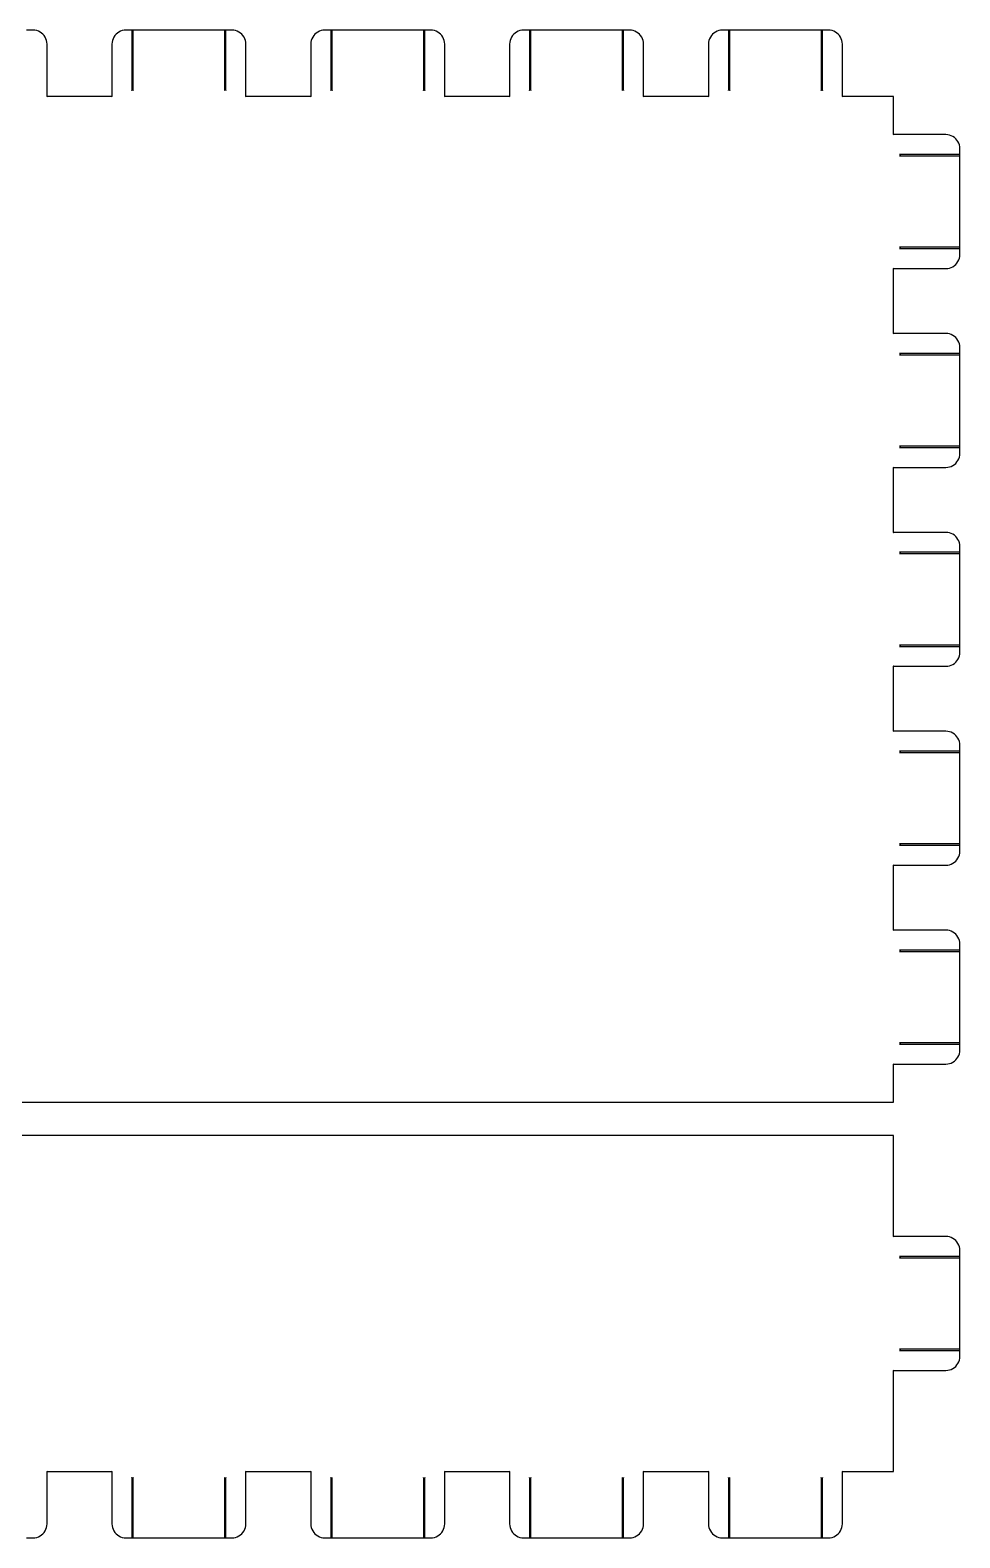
# Model space of a CAD drawing. Extents: x -4034 to 1909, y -3277 to 6509.
# Drawn here: x 431.4 to 570.3, y 1401.5 to 1626.7 of the extents above; entities that cross this region are included whole.
import ezdxf

# ---------------------------------------------------------------- set-up
doc = ezdxf.new("R2010")
doc.units = 0
doc.layers.add('Layer_1', color=7, linetype='CONTINUOUS')

msp = doc.modelspace()

# ---------------------------------------------------------------- linework, layer by layer
at = {"layer": 'Layer_1', "color": 7}
for points in [[(431.87, 1626.6743), (430.88, 1626.6743)], [(446.72, 1626.6743), (445.73, 1626.6743)], [(446.62, 1626.5743), (446.62, 1617.6642)], [(460.58, 1626.6743), (446.72, 1626.6743)], [(446.82, 1617.6642), (446.82, 1626.5743)], [(460.48, 1626.5743), (460.48, 1617.6642)], [(461.57, 1626.6743), (460.58, 1626.6743)], [(460.68, 1617.6642), (460.68, 1626.5743)], [(476.42, 1626.6743), (475.43, 1626.6743)], [(476.32, 1626.5743), (476.32, 1617.6642)], [(490.28, 1626.6743), (476.42, 1626.6743)], [(476.52, 1617.6642), (476.52, 1626.5743)], [(490.18, 1626.5743), (490.18, 1617.6642)], [(491.27, 1626.6743), (490.28, 1626.6743)], [(490.38, 1617.6642), (490.38, 1626.5743)], [(506.12, 1626.6743), (505.13, 1626.6743)], [(506.02, 1626.5743), (506.02, 1617.6642)], [(519.98, 1626.6743), (506.12, 1626.6743)], [(506.22, 1617.6642), (506.22, 1626.5743)], [(519.88, 1626.5743), (519.88, 1617.6642)], [(520.97, 1626.6743), (519.98, 1626.6743)], [(520.08, 1617.6642), (520.08, 1626.5743)], [(535.82, 1626.6743), (534.83, 1626.6743)], [(535.72, 1626.5743), (535.72, 1617.6642)], [(549.68, 1626.6743), (535.82, 1626.6743)], [(535.92, 1617.6642), (535.92, 1626.5743)], [(549.58, 1626.5743), (549.58, 1617.6642)], [(550.67, 1626.6743), (549.68, 1626.6743)], [(549.78, 1617.6642), (549.78, 1626.5743)], [(443.65, 1624.5943), (443.65, 1616.7742), (433.95, 1616.7742), (433.95, 1624.5943)], [(473.35, 1624.5943), (473.35, 1616.7742), (463.65, 1616.7742), (463.65, 1624.5943)], [(503.05, 1624.5943), (503.05, 1616.7742), (493.35, 1616.7742), (493.35, 1624.5943)], [(532.75, 1624.5943), (532.75, 1616.7742), (523.05, 1616.7742), (523.05, 1624.5943)], [(560.3, 1616.7742), (552.75, 1616.7742), (552.75, 1624.5943)], [(568.22, 1611.0741), (560.4, 1611.0741), (560.4, 1616.6742)], [(570.2, 1608.104), (561.29, 1608.104)], [(561.29, 1607.904), (570.2, 1607.904)], [(570.3, 1608.004), (570.3, 1608.9941)], [(570.3, 1594.1438), (570.3, 1608.004)], [(570.2, 1594.2438), (561.29, 1594.2438)], [(570.3, 1593.1538), (570.3, 1594.1438)], [(561.29, 1594.0438), (570.2, 1594.0438)], [(568.22, 1581.3736), (560.4, 1581.3736), (560.4, 1591.0738), (568.22, 1591.0738)], [(570.2, 1578.4036), (561.29, 1578.4036)], [(570.3, 1578.3036), (570.3, 1579.2936)], [(561.29, 1578.2036), (570.2, 1578.2036)], [(570.3, 1564.4433), (570.3, 1578.3036)], [(570.2, 1564.5433), (561.29, 1564.5433)], [(561.29, 1564.3433), (570.2, 1564.3433)], [(570.3, 1563.4533), (570.3, 1564.4433)], [(568.22, 1551.6731), (560.4, 1551.6731), (560.4, 1561.3733), (568.22, 1561.3733)], [(570.3, 1548.6031), (570.3, 1549.5931)], [(570.2, 1548.7031), (561.29, 1548.7031)], [(561.29, 1548.5031), (570.2, 1548.5031)], [(570.3, 1534.7429), (570.3, 1548.6031)], [(570.2, 1534.8429), (561.29, 1534.8429)], [(561.29, 1534.6429), (570.2, 1534.6429)], [(570.3, 1533.7529), (570.3, 1534.7429)], [(568.22, 1521.9727), (560.4, 1521.9727), (560.4, 1531.6728), (568.22, 1531.6728)], [(570.3, 1518.9026), (570.3, 1519.8926)], [(570.2, 1519.0026), (561.29, 1519.0026)], [(561.29, 1518.8026), (570.2, 1518.8026)], [(570.3, 1505.0424), (570.3, 1518.9026)], [(570.2, 1505.1424), (561.29, 1505.1424)], [(561.29, 1504.9424), (570.2, 1504.9424)], [(570.3, 1504.0524), (570.3, 1505.0424)], [(568.22, 1492.2722), (560.4, 1492.2722), (560.4, 1501.9723), (568.22, 1501.9723)], [(570.2, 1489.3021), (561.29, 1489.3021)], [(561.29, 1489.1021), (570.2, 1489.1021)], [(570.3, 1489.2021), (570.3, 1490.1922)], [(570.3, 1475.3419), (570.3, 1489.2021)], [(570.2, 1475.4419), (561.29, 1475.4419)], [(561.29, 1475.2419), (570.2, 1475.2419)], [(570.3, 1474.3519), (570.3, 1475.3419)], [(560.4, 1466.6718), (560.4, 1472.2719), (568.22, 1472.2719)], [(20.3, 1466.5718), (560.3, 1466.5718)], [(560.3, 1461.619496), (20.3, 1461.619496)], [(568.22, 1446.519194), (560.4, 1446.519194), (560.4, 1461.519494)], [(570.2, 1443.549135), (561.29, 1443.549135), (561.34, 1443.535134), (561.377, 1443.499134), (561.39, 1443.449133), (561.377, 1443.399132)], [(561.34, 1443.362131), (561.29, 1443.349131), (570.2, 1443.349131)], [(570.3, 1443.449133), (570.3, 1444.439152)], [(570.3, 1429.588855), (570.3, 1443.449133)], [(570.2, 1429.688857), (561.29, 1429.688857), (561.34, 1429.674857), (561.377, 1429.638856), (561.39, 1429.588855), (561.377, 1429.538854), (561.34, 1429.501854), (561.29, 1429.488853), (570.2, 1429.488853)], [(570.3, 1428.598836), (570.3, 1429.588855)], [(560.4, 1411.518494), (560.4, 1426.518794), (568.22, 1426.518794)], [(433.95, 1403.598336), (433.95, 1411.418492), (443.65, 1411.418492), (443.65, 1403.598336)], [(446.633, 1410.478473), (446.62, 1410.528474), (446.62, 1401.618296)], [(446.77, 1410.441473), (446.72, 1410.428472), (446.67, 1410.441473)], [(446.82, 1401.618296), (446.82, 1410.528474), (446.807, 1410.478473)], [(460.493, 1410.478473), (460.48, 1410.528474), (460.48, 1401.618296)], [(460.63, 1410.441473), (460.58, 1410.428472), (460.53, 1410.441473)], [(460.68, 1401.618296), (460.68, 1410.528474), (460.667, 1410.478473)], [(463.65, 1403.598336), (463.65, 1411.418492), (473.35, 1411.418492), (473.35, 1403.598336)], [(476.52, 1401.618296), (476.52, 1410.528474), (476.507, 1410.478473), (476.47, 1410.441473), (476.42, 1410.428472), (476.37, 1410.441473), (476.333, 1410.478473), (476.32, 1410.528474), (476.32, 1401.618296)], [(490.38, 1401.618296), (490.38, 1410.528474), (490.367, 1410.478473), (490.33, 1410.441473), (490.28, 1410.428472), (490.23, 1410.441473), (490.193, 1410.478473), (490.18, 1410.528474), (490.18, 1401.618296)], [(493.35, 1403.598336), (493.35, 1411.418492), (503.05, 1411.418492), (503.05, 1403.598336)], [(506.22, 1401.618296), (506.22, 1410.528474), (506.207, 1410.478473), (506.17, 1410.441473), (506.12, 1410.428472), (506.07, 1410.441473), (506.033, 1410.478473), (506.02, 1410.528474), (506.02, 1401.618296)], [(520.08, 1401.618296), (520.08, 1410.528474), (520.067, 1410.478473), (520.03, 1410.441473), (519.98, 1410.428472), (519.93, 1410.441473), (519.893, 1410.478473), (519.88, 1410.528474), (519.88, 1401.618296)], [(523.05, 1403.598336), (523.05, 1411.418492), (532.75, 1411.418492), (532.75, 1403.598336)], [(535.92, 1401.618296), (535.92, 1410.528474), (535.907, 1410.478473), (535.87, 1410.441473), (535.82, 1410.428472), (535.77, 1410.441473), (535.733, 1410.478473), (535.72, 1410.528474), (535.72, 1401.618296)], [(549.78, 1401.618296), (549.78, 1410.528474), (549.767, 1410.478473), (549.73, 1410.441473), (549.68, 1410.428472), (549.63, 1410.441473), (549.593, 1410.478473), (549.58, 1410.528474), (549.58, 1401.618296)], [(552.75, 1403.598336), (552.75, 1411.418492), (560.3, 1411.418492)], [(430.88, 1401.518294), (431.87, 1401.518294)], [(445.73, 1401.518294), (446.72, 1401.518294)], [(446.72, 1401.518294), (460.58, 1401.518294)], [(460.58, 1401.518294), (461.57, 1401.518294)], [(475.43, 1401.518294), (476.42, 1401.518294)], [(476.42, 1401.518294), (490.28, 1401.518294)], [(490.28, 1401.518294), (491.27, 1401.518294)], [(505.13, 1401.518294), (506.12, 1401.518294)], [(506.12, 1401.518294), (519.98, 1401.518294)], [(519.98, 1401.518294), (520.97, 1401.518294)], [(534.83, 1401.518294), (535.82, 1401.518294)], [(535.82, 1401.518294), (549.68, 1401.518294)], [(549.68, 1401.518294), (550.67, 1401.518294)]]:
    msp.add_lwpolyline(points, dxfattribs=at)
for points in [[(432.91, 1626.3953), (432.594, 1626.5783), (432.235, 1626.6743), (431.87, 1626.6743)], [(433.671, 1625.6343), (433.489, 1625.9503), (433.226, 1626.2123), (432.91, 1626.3953)], [(433.95, 1624.5943), (433.95, 1624.9593), (433.854, 1625.3173), (433.671, 1625.6343)], [(443.929, 1625.6343), (443.746, 1625.3173), (443.65, 1624.9593), (443.65, 1624.5943)], [(444.69, 1626.3953), (444.374, 1626.2123), (444.111, 1625.9503), (443.929, 1625.6343)], [(445.73, 1626.6743), (445.365, 1626.6743), (445.006, 1626.5783), (444.69, 1626.3953)], [(446.72, 1626.6743), (446.665, 1626.6743), (446.62, 1626.6293), (446.62, 1626.5743)], [(446.82, 1626.5743), (446.82, 1626.6293), (446.775, 1626.6743), (446.72, 1626.6743)], [(460.58, 1626.6743), (460.525, 1626.6743), (460.48, 1626.6293), (460.48, 1626.5743)], [(460.68, 1626.5743), (460.68, 1626.6293), (460.635, 1626.6743), (460.58, 1626.6743)], [(462.61, 1626.3953), (462.294, 1626.5783), (461.935, 1626.6743), (461.57, 1626.6743)], [(463.371, 1625.6343), (463.189, 1625.9503), (462.926, 1626.2123), (462.61, 1626.3953)], [(463.65, 1624.5943), (463.65, 1624.9593), (463.554, 1625.3173), (463.371, 1625.6343)], [(473.629, 1625.6343), (473.446, 1625.3173), (473.35, 1624.9593), (473.35, 1624.5943)], [(474.39, 1626.3953), (474.074, 1626.2123), (473.811, 1625.9503), (473.629, 1625.6343)], [(475.43, 1626.6743), (475.065, 1626.6743), (474.706, 1626.5783), (474.39, 1626.3953)], [(476.42, 1626.6743), (476.365, 1626.6743), (476.32, 1626.6293), (476.32, 1626.5743)], [(476.52, 1626.5743), (476.52, 1626.6293), (476.475, 1626.6743), (476.42, 1626.6743)], [(490.28, 1626.6743), (490.225, 1626.6743), (490.18, 1626.6293), (490.18, 1626.5743)], [(490.38, 1626.5743), (490.38, 1626.6293), (490.335, 1626.6743), (490.28, 1626.6743)], [(492.31, 1626.3953), (491.994, 1626.5783), (491.635, 1626.6743), (491.27, 1626.6743)], [(493.071, 1625.6343), (492.889, 1625.9503), (492.626, 1626.2123), (492.31, 1626.3953)], [(493.35, 1624.5943), (493.35, 1624.9593), (493.254, 1625.3173), (493.071, 1625.6343)], [(503.329, 1625.6343), (503.146, 1625.3173), (503.05, 1624.9593), (503.05, 1624.5943)], [(504.09, 1626.3953), (503.774, 1626.2123), (503.511, 1625.9503), (503.329, 1625.6343)], [(505.13, 1626.6743), (504.765, 1626.6743), (504.406, 1626.5783), (504.09, 1626.3953)], [(506.12, 1626.6743), (506.065, 1626.6743), (506.02, 1626.6293), (506.02, 1626.5743)], [(506.22, 1626.5743), (506.22, 1626.6293), (506.175, 1626.6743), (506.12, 1626.6743)], [(519.98, 1626.6743), (519.925, 1626.6743), (519.88, 1626.6293), (519.88, 1626.5743)], [(520.08, 1626.5743), (520.08, 1626.6293), (520.035, 1626.6743), (519.98, 1626.6743)], [(522.01, 1626.3953), (521.694, 1626.5783), (521.335, 1626.6743), (520.97, 1626.6743)], [(522.771, 1625.6343), (522.589, 1625.9503), (522.326, 1626.2123), (522.01, 1626.3953)], [(523.05, 1624.5943), (523.05, 1624.9593), (522.954, 1625.3173), (522.771, 1625.6343)], [(533.029, 1625.6343), (532.846, 1625.3173), (532.75, 1624.9593), (532.75, 1624.5943)], [(533.79, 1626.3953), (533.474, 1626.2123), (533.211, 1625.9503), (533.029, 1625.6343)], [(534.83, 1626.6743), (534.465, 1626.6743), (534.106, 1626.5783), (533.79, 1626.3953)], [(535.82, 1626.6743), (535.765, 1626.6743), (535.72, 1626.6293), (535.72, 1626.5743)], [(535.92, 1626.5743), (535.92, 1626.6293), (535.875, 1626.6743), (535.82, 1626.6743)], [(549.68, 1626.6743), (549.625, 1626.6743), (549.58, 1626.6293), (549.58, 1626.5743)], [(549.78, 1626.5743), (549.78, 1626.6293), (549.735, 1626.6743), (549.68, 1626.6743)], [(551.71, 1626.3953), (551.394, 1626.5783), (551.035, 1626.6743), (550.67, 1626.6743)], [(552.471, 1625.6343), (552.289, 1625.9503), (552.026, 1626.2123), (551.71, 1626.3953)], [(552.75, 1624.5943), (552.75, 1624.9593), (552.654, 1625.3173), (552.471, 1625.6343)], [(433.95, 1616.7742), (433.85, 1616.7742), (433.95, 1616.6742), (433.95, 1616.7742)], [(443.65, 1616.7742), (443.65, 1616.6742), (443.75, 1616.7742), (443.65, 1616.7742)], [(446.62, 1617.6642), (446.62, 1617.6812), (446.625, 1617.6982), (446.633, 1617.7142)], [(446.633, 1617.7142), (446.642, 1617.7292), (446.655, 1617.7412), (446.67, 1617.7502)], [(446.67, 1617.7502), (446.685, 1617.7602), (446.702, 1617.7642), (446.72, 1617.7642)], [(446.72, 1617.7642), (446.738, 1617.7642), (446.755, 1617.7642), (446.77, 1617.7502)], [(446.77, 1617.7502), (446.785, 1617.7402), (446.798, 1617.7292), (446.807, 1617.7142)], [(446.807, 1617.7142), (446.815, 1617.6982), (446.82, 1617.6812), (446.82, 1617.6642)], [(460.48, 1617.6642), (460.48, 1617.6812), (460.485, 1617.6982), (460.493, 1617.7142)], [(460.493, 1617.7142), (460.502, 1617.7292), (460.515, 1617.7412), (460.53, 1617.7502)], [(460.53, 1617.7502), (460.545, 1617.7602), (460.562, 1617.7642), (460.58, 1617.7642)], [(460.58, 1617.7642), (460.598, 1617.7642), (460.615, 1617.7642), (460.63, 1617.7502)], [(460.63, 1617.7502), (460.645, 1617.7402), (460.658, 1617.7292), (460.667, 1617.7142)], [(460.667, 1617.7142), (460.675, 1617.6982), (460.68, 1617.6812), (460.68, 1617.6642)], [(463.65, 1616.7742), (463.55, 1616.7742), (463.65, 1616.6742), (463.65, 1616.7742)], [(473.35, 1616.7742), (473.35, 1616.6742), (473.45, 1616.7742), (473.35, 1616.7742)], [(476.32, 1617.6642), (476.32, 1617.6812), (476.325, 1617.6982), (476.333, 1617.7142)], [(476.333, 1617.7142), (476.342, 1617.7292), (476.355, 1617.7412), (476.37, 1617.7502)], [(476.37, 1617.7502), (476.385, 1617.7602), (476.402, 1617.7642), (476.42, 1617.7642)], [(476.42, 1617.7642), (476.438, 1617.7642), (476.455, 1617.7642), (476.47, 1617.7502)], [(476.47, 1617.7502), (476.485, 1617.7402), (476.498, 1617.7292), (476.507, 1617.7142)], [(476.507, 1617.7142), (476.515, 1617.6982), (476.52, 1617.6812), (476.52, 1617.6642)], [(490.18, 1617.6642), (490.18, 1617.6812), (490.185, 1617.6982), (490.193, 1617.7142)], [(490.193, 1617.7142), (490.202, 1617.7292), (490.215, 1617.7412), (490.23, 1617.7502)], [(490.23, 1617.7502), (490.245, 1617.7602), (490.262, 1617.7642), (490.28, 1617.7642)], [(490.28, 1617.7642), (490.298, 1617.7642), (490.315, 1617.7642), (490.33, 1617.7502)], [(490.33, 1617.7502), (490.345, 1617.7402), (490.358, 1617.7292), (490.367, 1617.7142)], [(490.367, 1617.7142), (490.375, 1617.6982), (490.38, 1617.6812), (490.38, 1617.6642)], [(493.35, 1616.7742), (493.25, 1616.7742), (493.35, 1616.6742), (493.35, 1616.7742)], [(503.05, 1616.7742), (503.05, 1616.6742), (503.15, 1616.7742), (503.05, 1616.7742)], [(506.02, 1617.6642), (506.02, 1617.6812), (506.025, 1617.6982), (506.033, 1617.7142)], [(506.033, 1617.7142), (506.042, 1617.7292), (506.055, 1617.7412), (506.07, 1617.7502)], [(506.07, 1617.7502), (506.085, 1617.7602), (506.102, 1617.7642), (506.12, 1617.7642)], [(506.12, 1617.7642), (506.138, 1617.7642), (506.155, 1617.7642), (506.17, 1617.7502)], [(506.17, 1617.7502), (506.185, 1617.7402), (506.198, 1617.7292), (506.207, 1617.7142)], [(506.207, 1617.7142), (506.215, 1617.6982), (506.22, 1617.6812), (506.22, 1617.6642)], [(519.88, 1617.6642), (519.88, 1617.6812), (519.885, 1617.6982), (519.893, 1617.7142)], [(519.893, 1617.7142), (519.902, 1617.7292), (519.915, 1617.7412), (519.93, 1617.7502)], [(519.93, 1617.7502), (519.945, 1617.7602), (519.962, 1617.7642), (519.98, 1617.7642)], [(519.98, 1617.7642), (519.998, 1617.7642), (520.015, 1617.7642), (520.03, 1617.7502)], [(520.03, 1617.7502), (520.045, 1617.7402), (520.058, 1617.7292), (520.067, 1617.7142)], [(520.067, 1617.7142), (520.075, 1617.6982), (520.08, 1617.6812), (520.08, 1617.6642)], [(523.05, 1616.7742), (522.95, 1616.7742), (523.05, 1616.6742), (523.05, 1616.7742)], [(532.75, 1616.7742), (532.75, 1616.6742), (532.85, 1616.7742), (532.75, 1616.7742)], [(535.72, 1617.6642), (535.72, 1617.6812), (535.725, 1617.6982), (535.733, 1617.7142)], [(535.733, 1617.7142), (535.742, 1617.7292), (535.755, 1617.7412), (535.77, 1617.7502)], [(535.77, 1617.7502), (535.785, 1617.7602), (535.802, 1617.7642), (535.82, 1617.7642)], [(535.82, 1617.7642), (535.838, 1617.7642), (535.855, 1617.7642), (535.87, 1617.7502)], [(535.87, 1617.7502), (535.885, 1617.7402), (535.898, 1617.7292), (535.907, 1617.7142)], [(535.907, 1617.7142), (535.915, 1617.6982), (535.92, 1617.6812), (535.92, 1617.6642)], [(549.58, 1617.6642), (549.58, 1617.6812), (549.585, 1617.6982), (549.593, 1617.7142)], [(549.593, 1617.7142), (549.602, 1617.7292), (549.615, 1617.7412), (549.63, 1617.7502)], [(549.63, 1617.7502), (549.645, 1617.7602), (549.662, 1617.7642), (549.68, 1617.7642)], [(549.68, 1617.7642), (549.698, 1617.7642), (549.715, 1617.7642), (549.73, 1617.7502)], [(549.73, 1617.7502), (549.745, 1617.7402), (549.758, 1617.7292), (549.767, 1617.7142)], [(549.767, 1617.7142), (549.775, 1617.6982), (549.78, 1617.6812), (549.78, 1617.6642)], [(552.75, 1616.7742), (552.65, 1616.7742), (552.75, 1616.6742), (552.75, 1616.7742)], [(560.4, 1616.6742), (560.4, 1616.7292), (560.355, 1616.7742), (560.3, 1616.7742)], [(560.4, 1611.0741), (560.3, 1611.0741), (560.4, 1610.9741), (560.4, 1611.0741)], [(569.26, 1610.7951), (568.944, 1610.9781), (568.585, 1611.0741), (568.22, 1611.0741)], [(570.021, 1610.0341), (569.839, 1610.3501), (569.576, 1610.6121), (569.26, 1610.7951)], [(570.3, 1608.9941), (570.3, 1609.3591), (570.204, 1609.7171), (570.021, 1610.0341)], [(561.29, 1608.104), (561.308, 1608.104), (561.325, 1608.094), (561.34, 1608.09)], [(561.34, 1607.917), (561.325, 1607.907), (561.308, 1607.904), (561.29, 1607.904)], [(561.34, 1608.09), (561.355, 1608.08), (561.368, 1608.069), (561.377, 1608.054)], [(561.377, 1607.954), (561.368, 1607.938), (561.355, 1607.926), (561.34, 1607.917)], [(561.377, 1608.054), (561.385, 1608.038), (561.39, 1608.021), (561.39, 1608.004)], [(561.39, 1608.004), (561.39, 1607.986), (561.385, 1607.969), (561.377, 1607.954)], [(570.3, 1608.004), (570.3, 1608.059), (570.255, 1608.104), (570.2, 1608.104)], [(570.2, 1607.904), (570.255, 1607.904), (570.3, 1607.948), (570.3, 1608.004)], [(561.29, 1594.2438), (561.308, 1594.2438), (561.325, 1594.2438), (561.34, 1594.2298)], [(561.34, 1594.2298), (561.355, 1594.2198), (561.368, 1594.2088), (561.377, 1594.1938)], [(561.377, 1594.1938), (561.385, 1594.1778), (561.39, 1594.1608), (561.39, 1594.1438)], [(561.39, 1594.1438), (561.39, 1594.1258), (561.385, 1594.1088), (561.377, 1594.0938)], [(570.3, 1594.1438), (570.3, 1594.1988), (570.255, 1594.2438), (570.2, 1594.2438)], [(570.2, 1594.0438), (570.255, 1594.0438), (570.3, 1594.0878), (570.3, 1594.1438)], [(561.34, 1594.0568), (561.325, 1594.0468), (561.308, 1594.0438), (561.29, 1594.0438)], [(561.377, 1594.0938), (561.368, 1594.0778), (561.355, 1594.0658), (561.34, 1594.0568)], [(569.26, 1591.3518), (569.576, 1591.5348), (569.839, 1591.7968), (570.021, 1592.1138)], [(570.021, 1592.1138), (570.204, 1592.4298), (570.3, 1592.7888), (570.3, 1593.1538)], [(560.4, 1591.0738), (560.4, 1591.1738), (560.3, 1591.0738), (560.4, 1591.0738)], [(568.22, 1591.0738), (568.585, 1591.0738), (568.944, 1591.1698), (569.26, 1591.3518)], [(560.4, 1581.3736), (560.3, 1581.3736), (560.4, 1581.2736), (560.4, 1581.3736)], [(569.26, 1581.0946), (568.944, 1581.2776), (568.585, 1581.3736), (568.22, 1581.3736)], [(570.021, 1580.3336), (569.839, 1580.6496), (569.576, 1580.9116), (569.26, 1581.0946)], [(561.29, 1578.4036), (561.308, 1578.4036), (561.325, 1578.3936), (561.34, 1578.3896)], [(561.34, 1578.3896), (561.355, 1578.3796), (561.368, 1578.3686), (561.377, 1578.3536)], [(561.377, 1578.3536), (561.385, 1578.3376), (561.39, 1578.3206), (561.39, 1578.3036)], [(570.3, 1579.2936), (570.3, 1579.6586), (570.204, 1580.0166), (570.021, 1580.3336)], [(570.3, 1578.3036), (570.3, 1578.3586), (570.255, 1578.4036), (570.2, 1578.4036)], [(561.34, 1578.2166), (561.325, 1578.2066), (561.308, 1578.2036), (561.29, 1578.2036)], [(561.377, 1578.2536), (561.368, 1578.2376), (561.355, 1578.2256), (561.34, 1578.2166)], [(561.39, 1578.3036), (561.39, 1578.2856), (561.385, 1578.2686), (561.377, 1578.2536)], [(570.2, 1578.2036), (570.255, 1578.2036), (570.3, 1578.2476), (570.3, 1578.3036)], [(561.29, 1564.5433), (561.308, 1564.5433), (561.325, 1564.5433), (561.34, 1564.5293)], [(561.34, 1564.3563), (561.325, 1564.3463), (561.308, 1564.3433), (561.29, 1564.3433)], [(561.34, 1564.5293), (561.355, 1564.5193), (561.368, 1564.5083), (561.377, 1564.4933)], [(561.377, 1564.3933), (561.368, 1564.3773), (561.355, 1564.3653), (561.34, 1564.3563)], [(561.377, 1564.4933), (561.385, 1564.4773), (561.39, 1564.4603), (561.39, 1564.4433)], [(561.39, 1564.4433), (561.39, 1564.4253), (561.385, 1564.4083), (561.377, 1564.3933)], [(570.021, 1562.4133), (570.204, 1562.7293), (570.3, 1563.0883), (570.3, 1563.4533)], [(570.3, 1564.4433), (570.3, 1564.4983), (570.255, 1564.5433), (570.2, 1564.5433)], [(570.2, 1564.3433), (570.255, 1564.3433), (570.3, 1564.3873), (570.3, 1564.4433)], [(560.4, 1561.3733), (560.4, 1561.4733), (560.3, 1561.3733), (560.4, 1561.3733)], [(568.22, 1561.3733), (568.585, 1561.3733), (568.944, 1561.4693), (569.26, 1561.6513)], [(569.26, 1561.6513), (569.576, 1561.8343), (569.839, 1562.0963), (570.021, 1562.4133)], [(560.4, 1551.6731), (560.3, 1551.6731), (560.4, 1551.5731), (560.4, 1551.6731)], [(569.26, 1551.3941), (568.944, 1551.5771), (568.585, 1551.6731), (568.22, 1551.6731)], [(570.021, 1550.6331), (569.839, 1550.9491), (569.576, 1551.2111), (569.26, 1551.3941)], [(570.3, 1549.5931), (570.3, 1549.9581), (570.204, 1550.3161), (570.021, 1550.6331)], [(561.29, 1548.7031), (561.308, 1548.7031), (561.325, 1548.6931), (561.34, 1548.6891)], [(561.34, 1548.5161), (561.325, 1548.5061), (561.308, 1548.5031), (561.29, 1548.5031)], [(561.34, 1548.6891), (561.355, 1548.6791), (561.368, 1548.6681), (561.377, 1548.6531)], [(561.377, 1548.5531), (561.368, 1548.5371), (561.355, 1548.5251), (561.34, 1548.5161)], [(561.377, 1548.6531), (561.385, 1548.6371), (561.39, 1548.6201), (561.39, 1548.6031)], [(561.39, 1548.6031), (561.39, 1548.5851), (561.385, 1548.5681), (561.377, 1548.5531)], [(570.3, 1548.6031), (570.3, 1548.6581), (570.255, 1548.7031), (570.2, 1548.7031)], [(570.2, 1548.5031), (570.255, 1548.5031), (570.3, 1548.5471), (570.3, 1548.6031)], [(561.29, 1534.8429), (561.308, 1534.8429), (561.325, 1534.8429), (561.34, 1534.8289)], [(561.34, 1534.6559), (561.325, 1534.6459), (561.308, 1534.6429), (561.29, 1534.6429)], [(561.34, 1534.8289), (561.355, 1534.8189), (561.368, 1534.8079), (561.377, 1534.7929)], [(561.377, 1534.6929), (561.368, 1534.6769), (561.355, 1534.6649), (561.34, 1534.6559)], [(561.377, 1534.7929), (561.385, 1534.7769), (561.39, 1534.7599), (561.39, 1534.7429)], [(561.39, 1534.7429), (561.39, 1534.7249), (561.385, 1534.7079), (561.377, 1534.6929)], [(570.021, 1532.7128), (570.204, 1533.0288), (570.3, 1533.3878), (570.3, 1533.7529)], [(570.3, 1534.7429), (570.3, 1534.7979), (570.255, 1534.8429), (570.2, 1534.8429)], [(570.2, 1534.6429), (570.255, 1534.6429), (570.3, 1534.6869), (570.3, 1534.7429)], [(560.4, 1531.6728), (560.4, 1531.7728), (560.3, 1531.6728), (560.4, 1531.6728)], [(568.22, 1531.6728), (568.585, 1531.6728), (568.944, 1531.7688), (569.26, 1531.9508)], [(569.26, 1531.9508), (569.576, 1532.1338), (569.839, 1532.3958), (570.021, 1532.7128)], [(560.4, 1521.9727), (560.3, 1521.9727), (560.4, 1521.8727), (560.4, 1521.9727)], [(569.26, 1521.6937), (568.944, 1521.8767), (568.585, 1521.9727), (568.22, 1521.9727)], [(570.021, 1520.9326), (569.839, 1521.2487), (569.576, 1521.5107), (569.26, 1521.6937)], [(570.3, 1519.8926), (570.3, 1520.2576), (570.204, 1520.6156), (570.021, 1520.9326)], [(561.29, 1519.0026), (561.308, 1519.0026), (561.325, 1519.0026), (561.34, 1518.9886)], [(561.34, 1518.8156), (561.325, 1518.8056), (561.308, 1518.8026), (561.29, 1518.8026)], [(561.34, 1518.9886), (561.355, 1518.9786), (561.368, 1518.9676), (561.377, 1518.9526)], [(561.377, 1518.8526), (561.368, 1518.8366), (561.355, 1518.8246), (561.34, 1518.8156)], [(561.377, 1518.9526), (561.385, 1518.9366), (561.39, 1518.9196), (561.39, 1518.9026)], [(561.39, 1518.9026), (561.39, 1518.8846), (561.385, 1518.8676), (561.377, 1518.8526)], [(570.3, 1518.9026), (570.3, 1518.9576), (570.255, 1519.0026), (570.2, 1519.0026)], [(570.2, 1518.8026), (570.255, 1518.8026), (570.3, 1518.8466), (570.3, 1518.9026)], [(561.29, 1505.1424), (561.308, 1505.1424), (561.325, 1505.1324), (561.34, 1505.1284)], [(561.34, 1504.9554), (561.325, 1504.9454), (561.308, 1504.9424), (561.29, 1504.9424)], [(561.34, 1505.1284), (561.355, 1505.1184), (561.368, 1505.1074), (561.377, 1505.0924)], [(561.377, 1504.9924), (561.368, 1504.9764), (561.355, 1504.9644), (561.34, 1504.9554)], [(561.377, 1505.0924), (561.385, 1505.0764), (561.39, 1505.0594), (561.39, 1505.0424)], [(561.39, 1505.0424), (561.39, 1505.0244), (561.385, 1505.0074), (561.377, 1504.9924)], [(570.021, 1503.0124), (570.204, 1503.3284), (570.3, 1503.6874), (570.3, 1504.0524)], [(570.3, 1505.0424), (570.3, 1505.0974), (570.255, 1505.1424), (570.2, 1505.1424)], [(570.2, 1504.9424), (570.255, 1504.9424), (570.3, 1504.9864), (570.3, 1505.0424)], [(560.4, 1501.9723), (560.4, 1502.0723), (560.3, 1501.9723), (560.4, 1501.9723)], [(568.22, 1501.9723), (568.585, 1501.9723), (568.944, 1502.0683), (569.26, 1502.2503)], [(569.26, 1502.2503), (569.576, 1502.4333), (569.839, 1502.6954), (570.021, 1503.0124)], [(560.4, 1492.2722), (560.3, 1492.2722), (560.4, 1492.1722), (560.4, 1492.2722)], [(569.26, 1491.9932), (568.944, 1492.1762), (568.585, 1492.2722), (568.22, 1492.2722)], [(570.021, 1491.2322), (569.839, 1491.5482), (569.576, 1491.8102), (569.26, 1491.9932)], [(570.3, 1490.1922), (570.3, 1490.5572), (570.204, 1490.9152), (570.021, 1491.2322)], [(561.29, 1489.3021), (561.308, 1489.3021), (561.325, 1489.3021), (561.34, 1489.2881)], [(561.34, 1489.1151), (561.325, 1489.1051), (561.308, 1489.1021), (561.29, 1489.1021)], [(561.34, 1489.2881), (561.355, 1489.2781), (561.368, 1489.2671), (561.377, 1489.2521)], [(561.377, 1489.1521), (561.368, 1489.1361), (561.355, 1489.1241), (561.34, 1489.1151)], [(561.377, 1489.2521), (561.385, 1489.2361), (561.39, 1489.2191), (561.39, 1489.2021)], [(561.39, 1489.2021), (561.39, 1489.1841), (561.385, 1489.1671), (561.377, 1489.1521)], [(570.3, 1489.2021), (570.3, 1489.2571), (570.255, 1489.3021), (570.2, 1489.3021)], [(570.2, 1489.1021), (570.255, 1489.1021), (570.3, 1489.1461), (570.3, 1489.2021)], [(561.29, 1475.4419), (561.308, 1475.4419), (561.325, 1475.4319), (561.34, 1475.4279)], [(561.34, 1475.2549), (561.325, 1475.2449), (561.308, 1475.2419), (561.29, 1475.2419)], [(561.34, 1475.4279), (561.355, 1475.4179), (561.368, 1475.4069), (561.377, 1475.3919)], [(561.377, 1475.2919), (561.368, 1475.2759), (561.355, 1475.2639), (561.34, 1475.2549)], [(561.377, 1475.3919), (561.385, 1475.3759), (561.39, 1475.3589), (561.39, 1475.3419)], [(561.39, 1475.3419), (561.39, 1475.3239), (561.385, 1475.3069), (561.377, 1475.2919)], [(570.3, 1475.3419), (570.3, 1475.3969), (570.255, 1475.4419), (570.2, 1475.4419)], [(570.2, 1475.2419), (570.255, 1475.2419), (570.3, 1475.2859), (570.3, 1475.3419)], [(568.22, 1472.2719), (568.585, 1472.2719), (568.944, 1472.3679), (569.26, 1472.5499)], [(569.26, 1472.5499), (569.576, 1472.7329), (569.839, 1472.9949), (570.021, 1473.3119)], [(570.021, 1473.3119), (570.204, 1473.6279), (570.3, 1473.9869), (570.3, 1474.3519)], [(560.4, 1472.2719), (560.4, 1472.3719), (560.3, 1472.2719), (560.4, 1472.2719)], [(560.3, 1466.5718), (560.355, 1466.5718), (560.4, 1466.6158), (560.4, 1466.6718)], [(560.4, 1461.519494), (560.4, 1461.574495), (560.355, 1461.619496), (560.3, 1461.619496)], [(560.4, 1446.519194), (560.3, 1446.519194), (560.4, 1446.419192), (560.4, 1446.519194)], [(569.26, 1446.240188), (568.944, 1446.423192), (568.585, 1446.519194), (568.22, 1446.519194)], [(570.021, 1445.479173), (569.839, 1445.79518), (569.576, 1446.057185), (569.26, 1446.240188)], [(561.377, 1443.399132), (561.368, 1443.383131), (561.355, 1443.371131), (561.34, 1443.362131)], [(570.3, 1444.439152), (570.3, 1444.80416), (570.204, 1445.162167), (570.021, 1445.479173)], [(570.3, 1443.449133), (570.3, 1443.504134), (570.255, 1443.549135), (570.2, 1443.549135)], [(570.2, 1443.349131), (570.255, 1443.349131), (570.3, 1443.393132), (570.3, 1443.449133)], [(569.26, 1426.7968), (569.576, 1426.979803), (569.839, 1427.241809), (570.021, 1427.558815)], [(570.021, 1427.558815), (570.204, 1427.874821), (570.3, 1428.233828), (570.3, 1428.598836)], [(570.3, 1429.588855), (570.3, 1429.643857), (570.255, 1429.688857), (570.2, 1429.688857)], [(570.2, 1429.488853), (570.255, 1429.488853), (570.3, 1429.532854), (570.3, 1429.588855)], [(560.4, 1426.518794), (560.4, 1426.618796), (560.3, 1426.518794), (560.4, 1426.518794)], [(568.22, 1426.518794), (568.585, 1426.518794), (568.944, 1426.614796), (569.26, 1426.7968)], [(433.95, 1411.418492), (433.95, 1411.518494), (433.85, 1411.418492), (433.95, 1411.418492)], [(443.65, 1411.418492), (443.75, 1411.418492), (443.65, 1411.518494), (443.65, 1411.418492)], [(446.67, 1410.441473), (446.655, 1410.450473), (446.642, 1410.462473), (446.633, 1410.478473)], [(446.807, 1410.478473), (446.798, 1410.462473), (446.785, 1410.450473), (446.77, 1410.441473)], [(460.53, 1410.441473), (460.515, 1410.450473), (460.502, 1410.462473), (460.493, 1410.478473)], [(460.667, 1410.478473), (460.658, 1410.462473), (460.645, 1410.450473), (460.63, 1410.441473)], [(463.65, 1411.418492), (463.65, 1411.518494), (463.55, 1411.418492), (463.65, 1411.418492)], [(473.35, 1411.418492), (473.45, 1411.418492), (473.35, 1411.518494), (473.35, 1411.418492)], [(493.35, 1411.418492), (493.35, 1411.518494), (493.25, 1411.418492), (493.35, 1411.418492)], [(503.05, 1411.418492), (503.15, 1411.418492), (503.05, 1411.518494), (503.05, 1411.418492)], [(523.05, 1411.418492), (523.05, 1411.518494), (522.95, 1411.418492), (523.05, 1411.418492)], [(532.75, 1411.418492), (532.85, 1411.418492), (532.75, 1411.518494), (532.75, 1411.418492)], [(552.75, 1411.418492), (552.75, 1411.518494), (552.65, 1411.418492), (552.75, 1411.418492)], [(560.3, 1411.418492), (560.355, 1411.418492), (560.4, 1411.462493), (560.4, 1411.518494)], [(433.671, 1402.558315), (433.854, 1402.874321), (433.95, 1403.233328), (433.95, 1403.598336)], [(443.65, 1403.598336), (443.65, 1403.233328), (443.746, 1402.874321), (443.929, 1402.558315)], [(463.371, 1402.558315), (463.554, 1402.874321), (463.65, 1403.233328), (463.65, 1403.598336)], [(473.35, 1403.598336), (473.35, 1403.233328), (473.446, 1402.874321), (473.629, 1402.558315)], [(493.071, 1402.558315), (493.254, 1402.874321), (493.35, 1403.233328), (493.35, 1403.598336)], [(503.05, 1403.598336), (503.05, 1403.233328), (503.146, 1402.874321), (503.329, 1402.558315)], [(522.771, 1402.558315), (522.954, 1402.874321), (523.05, 1403.233328), (523.05, 1403.598336)], [(532.75, 1403.598336), (532.75, 1403.233328), (532.846, 1402.874321), (533.029, 1402.558315)], [(552.471, 1402.558315), (552.654, 1402.874321), (552.75, 1403.233328), (552.75, 1403.598336)], [(431.87, 1401.518294), (432.235, 1401.518294), (432.594, 1401.614296), (432.91, 1401.7963)], [(432.91, 1401.7963), (433.226, 1401.979303), (433.489, 1402.241309), (433.671, 1402.558315)], [(443.929, 1402.558315), (444.111, 1402.241309), (444.374, 1401.979303), (444.69, 1401.7963)], [(444.69, 1401.7963), (445.006, 1401.614296), (445.365, 1401.518294), (445.73, 1401.518294)], [(446.62, 1401.618296), (446.62, 1401.562295), (446.665, 1401.518294), (446.72, 1401.518294)], [(446.72, 1401.518294), (446.775, 1401.518294), (446.82, 1401.562295), (446.82, 1401.618296)], [(460.48, 1401.618296), (460.48, 1401.562295), (460.525, 1401.518294), (460.58, 1401.518294)], [(460.58, 1401.518294), (460.635, 1401.518294), (460.68, 1401.562295), (460.68, 1401.618296)], [(461.57, 1401.518294), (461.935, 1401.518294), (462.294, 1401.614296), (462.61, 1401.7963)], [(462.61, 1401.7963), (462.926, 1401.979303), (463.189, 1402.241309), (463.371, 1402.558315)], [(473.629, 1402.558315), (473.811, 1402.241309), (474.074, 1401.979303), (474.39, 1401.7963)], [(474.39, 1401.7963), (474.706, 1401.614296), (475.065, 1401.518294), (475.43, 1401.518294)], [(476.32, 1401.618296), (476.32, 1401.562295), (476.365, 1401.518294), (476.42, 1401.518294)], [(476.42, 1401.518294), (476.475, 1401.518294), (476.52, 1401.562295), (476.52, 1401.618296)], [(490.18, 1401.618296), (490.18, 1401.562295), (490.225, 1401.518294), (490.28, 1401.518294)], [(490.28, 1401.518294), (490.335, 1401.518294), (490.38, 1401.562295), (490.38, 1401.618296)], [(491.27, 1401.518294), (491.635, 1401.518294), (491.994, 1401.614296), (492.31, 1401.7963)], [(492.31, 1401.7963), (492.626, 1401.979303), (492.889, 1402.241309), (493.071, 1402.558315)], [(503.329, 1402.558315), (503.511, 1402.241309), (503.774, 1401.979303), (504.09, 1401.7963)], [(504.09, 1401.7963), (504.406, 1401.614296), (504.765, 1401.518294), (505.13, 1401.518294)], [(506.02, 1401.618296), (506.02, 1401.562295), (506.065, 1401.518294), (506.12, 1401.518294)], [(506.12, 1401.518294), (506.175, 1401.518294), (506.22, 1401.562295), (506.22, 1401.618296)], [(519.88, 1401.618296), (519.88, 1401.562295), (519.925, 1401.518294), (519.98, 1401.518294)], [(519.98, 1401.518294), (520.035, 1401.518294), (520.08, 1401.562295), (520.08, 1401.618296)], [(520.97, 1401.518294), (521.335, 1401.518294), (521.694, 1401.614296), (522.01, 1401.7963)], [(522.01, 1401.7963), (522.326, 1401.979303), (522.589, 1402.241309), (522.771, 1402.558315)], [(533.029, 1402.558315), (533.211, 1402.241309), (533.474, 1401.979303), (533.79, 1401.7963)], [(533.79, 1401.7963), (534.106, 1401.614296), (534.465, 1401.518294), (534.83, 1401.518294)], [(535.72, 1401.618296), (535.72, 1401.562295), (535.765, 1401.518294), (535.82, 1401.518294)], [(535.82, 1401.518294), (535.875, 1401.518294), (535.92, 1401.562295), (535.92, 1401.618296)], [(549.58, 1401.618296), (549.58, 1401.562295), (549.625, 1401.518294), (549.68, 1401.518294)], [(549.68, 1401.518294), (549.735, 1401.518294), (549.78, 1401.562295), (549.78, 1401.618296)], [(550.67, 1401.518294), (551.035, 1401.518294), (551.394, 1401.614296), (551.71, 1401.7963)], [(551.71, 1401.7963), (552.026, 1401.979303), (552.289, 1402.241309), (552.471, 1402.558315)]]:
    msp.add_open_spline(points, degree=3, dxfattribs=at)

doc.saveas('drawing.dxf')
